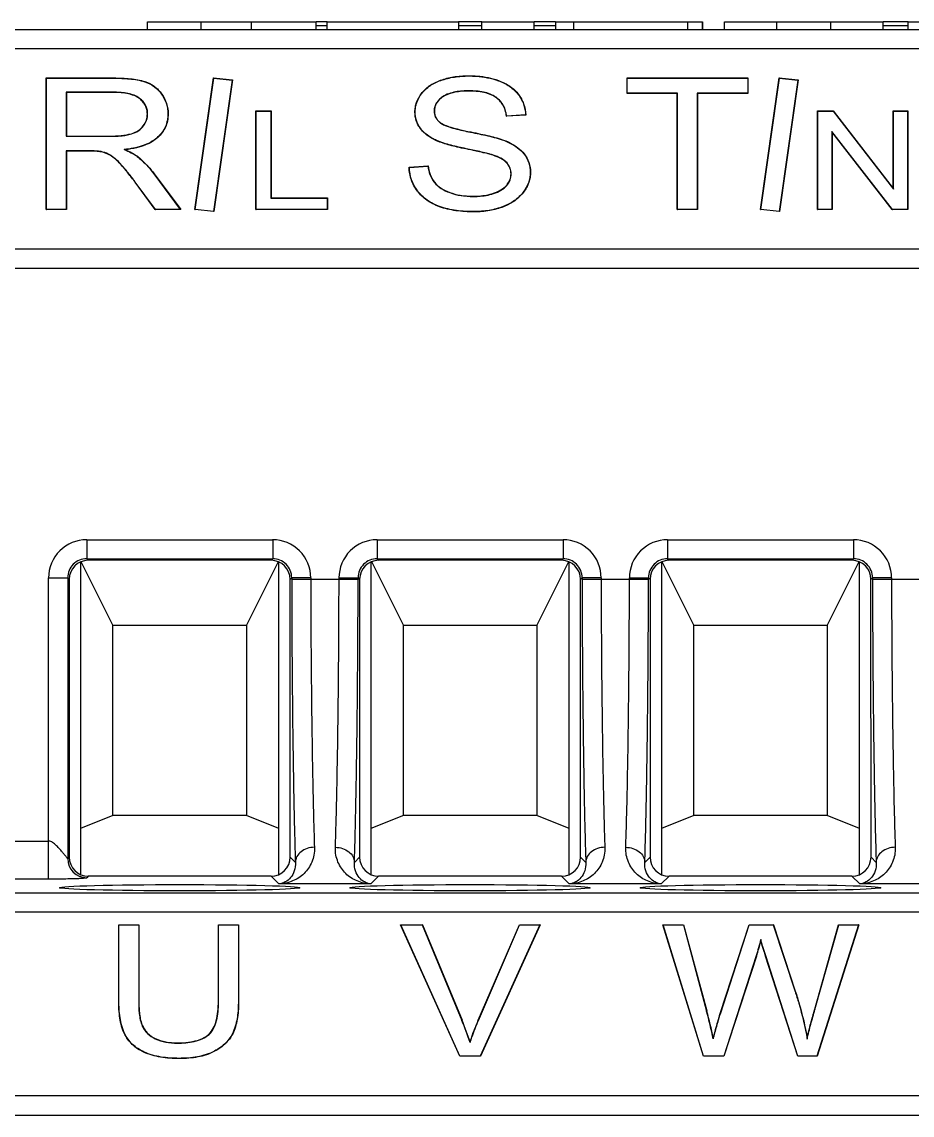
# Model space of a CAD drawing. Header units: millimetres. Extents: x 179 to 1020, y 292 to 886.
# Drawn here: x 363.6 to 386.96, y 506.74 to 535.43 of the extents above; entities that cross this region are included whole.
import ezdxf

# ---------------------------------------------------------------- set-up
doc = ezdxf.new("R2010")
doc.units = ezdxf.units.MM
doc.linetypes.add('CENTER', pattern=[0.6, 0.375, -0.075, 0.075, -0.075])
for name, color, linetype in [('00_CURVE', 7, 'Continuous'), ('TJ952-02-4P-T2SOLIDLINE', 7, 'Continuous'), ('VF-51-F001SOLIDLINE', 7, 'Continuous'), ('VF-51-P002SOLIDLINE', 7, 'Continuous'), ('VF-51-P004SOLIDLINE', 7, 'Continuous')]:
    doc.layers.add(name, color=color, linetype=linetype)

msp = doc.modelspace()

# ---------------------------------------------------------------- linework, layer by layer
at = {"layer": '00_CURVE', "linetype": 'CENTER'}
for p, q in [((371.607, 535.428), (371.316, 535.428)), ((375.669, 535.428), (375.058, 535.428)), ((377.601, 535.428), (377.039, 535.428)), ((386.854, 535.428), (386.196, 535.428))]:
    msp.add_line(p, q, dxfattribs=at)
at = {"layer": 'TJ952-02-4P-T2SOLIDLINE', "linetype": 'Continuous'}
for p, q in [((365.138, 521.254), (365.138, 513.05)), ((365.988, 519.598), (365.157, 521.261)), ((370.32, 521.261), (369.488, 519.598)), ((370.338, 513.05), (370.338, 521.254)), ((372.758, 521.254), (372.758, 513.05)), ((373.608, 519.598), (372.777, 521.261)), ((377.94, 521.261), (377.108, 519.598)), ((377.958, 513.05), (377.958, 521.254)), ((380.378, 521.254), (380.378, 513.05)), ((381.228, 519.598), (380.397, 521.261)), ((385.56, 521.261), (384.728, 519.598)), ((385.578, 513.05), (385.578, 521.254)), ((365.988, 514.598), (365.988, 519.598)), ((365.988, 519.598), (369.488, 519.598)), ((369.488, 519.598), (369.488, 514.598)), ((373.608, 514.598), (373.608, 519.598)), ((373.608, 519.598), (377.108, 519.598)), ((377.108, 519.598), (377.108, 514.598)), ((381.228, 514.598), (381.228, 519.598)), ((381.228, 519.598), (384.728, 519.598)), ((384.728, 519.598), (384.728, 514.598)), ((365.988, 514.598), (365.138, 514.258)), ((369.488, 514.598), (365.988, 514.598)), ((370.338, 514.258), (369.488, 514.598)), ((373.608, 514.598), (372.758, 514.258)), ((377.108, 514.598), (373.608, 514.598)), ((377.958, 514.258), (377.108, 514.598)), ((381.228, 514.598), (380.378, 514.258)), ((384.728, 514.598), (381.228, 514.598)), ((385.578, 514.258), (384.728, 514.598))]:
    msp.add_line(p, q, dxfattribs=at)
at = {"layer": 'VF-51-F001SOLIDLINE', "linetype": 'Continuous'}
for p, q in [((371.607, 535.428), (371.316, 535.428)), ((375.669, 535.428), (375.058, 535.428)), ((377.601, 535.428), (377.039, 535.428)), ((386.854, 535.428), (386.196, 535.428)), ((371.607, 535.328), (371.316, 535.328)), ((375.669, 535.328), (375.058, 535.328)), ((377.6, 535.328), (377.039, 535.328)), ((386.854, 535.328), (386.196, 535.328))]:
    msp.add_line(p, q, dxfattribs=at)
at = {"layer": 'VF-51-P002SOLIDLINE', "linetype": 'Continuous'}
for p, q in [((342.365, 535.228), (404.735, 535.228)), ((353.033, 534.732), (402.573, 534.732)), ((364.238, 530.501), (364.238, 533.956)), ((364.238, 533.956), (364.244, 533.95)), ((364.238, 533.956), (366.012, 533.956)), ((364.244, 530.507), (364.244, 533.95)), ((364.244, 533.95), (366.012, 533.95)), ((366.012, 533.956), (366.012, 533.95)), ((368.138, 530.501), (368.629, 533.956)), ((368.145, 530.506), (368.635, 533.949)), ((368.629, 533.956), (368.635, 533.949)), ((368.629, 533.956), (369.126, 533.903)), ((368.635, 533.949), (369.119, 533.898)), ((375.319, 534.015), (375.319, 534.008)), ((379.478, 533.548), (379.478, 533.956)), ((379.478, 533.956), (379.484, 533.95)), ((379.478, 533.956), (382.649, 533.956)), ((379.484, 533.554), (379.484, 533.95)), ((379.484, 533.95), (382.643, 533.95)), ((382.649, 533.956), (382.643, 533.95)), ((382.643, 533.95), (382.643, 533.554)), ((382.649, 533.956), (382.649, 533.548)), ((382.978, 530.501), (383.469, 533.956)), ((382.985, 530.506), (383.475, 533.949)), ((383.469, 533.956), (383.475, 533.949)), ((383.469, 533.956), (383.966, 533.903)), ((383.475, 533.949), (383.959, 533.898)), ((366.825, 533.861), (366.823, 533.856)), ((369.119, 533.898), (368.629, 530.454)), ((369.126, 533.903), (368.635, 530.448)), ((369.126, 533.903), (369.119, 533.898)), ((374.585, 533.896), (374.587, 533.89)), ((376.102, 533.89), (376.1, 533.884)), ((383.959, 533.898), (383.469, 530.454)), ((383.966, 533.903), (383.475, 530.448)), ((383.966, 533.903), (383.959, 533.898)), ((364.762, 533.58), (364.762, 532.425)), ((364.768, 533.574), (364.762, 533.58)), ((366.034, 533.58), (364.762, 533.58)), ((364.768, 533.574), (364.768, 532.431)), ((366.034, 533.574), (364.768, 533.574)), ((366.034, 533.574), (366.034, 533.58)), ((366.682, 533.415), (366.686, 533.42)), ((367.268, 533.533), (367.263, 533.529)), ((374.083, 533.55), (374.088, 533.547)), ((374.64, 533.458), (374.636, 533.463)), ((375.341, 533.612), (375.341, 533.618)), ((376.036, 533.444), (376.039, 533.448)), ((376.625, 533.526), (376.62, 533.522)), ((379.478, 533.548), (379.484, 533.554)), ((380.796, 533.548), (379.478, 533.548)), ((380.802, 533.554), (379.484, 533.554)), ((380.796, 533.548), (380.802, 533.554)), ((380.796, 530.501), (380.796, 533.548)), ((380.802, 530.507), (380.802, 533.554)), ((381.319, 533.554), (381.319, 530.507)), ((381.326, 533.548), (381.319, 533.554)), ((382.643, 533.554), (381.319, 533.554)), ((381.326, 533.548), (381.326, 530.501)), ((382.649, 533.548), (381.326, 533.548)), ((382.649, 533.548), (382.643, 533.554)), ((369.738, 530.501), (369.738, 533.092)), ((369.738, 533.092), (369.744, 533.086)), ((369.738, 533.092), (370.135, 533.092)), ((369.744, 530.507), (369.744, 533.086)), ((369.744, 533.086), (370.129, 533.086)), ((370.135, 533.092), (370.129, 533.086)), ((370.129, 533.086), (370.129, 530.8)), ((370.135, 533.092), (370.135, 530.806)), ((374.421, 533.093), (374.415, 533.093)), ((384.478, 530.501), (384.478, 533.092)), ((384.478, 533.092), (384.484, 533.086)), ((384.478, 533.092), (384.886, 533.092)), ((384.484, 530.507), (384.484, 533.086)), ((384.484, 533.086), (384.883, 533.086)), ((384.886, 533.092), (384.883, 533.086)), ((384.883, 533.086), (386.467, 531.04)), ((384.886, 533.092), (386.461, 531.057)), ((386.461, 531.057), (386.461, 533.092)), ((386.461, 533.092), (386.467, 533.086)), ((386.461, 533.092), (386.842, 533.092)), ((386.467, 531.04), (386.467, 533.086)), ((386.467, 533.086), (386.836, 533.086)), ((386.842, 533.092), (386.836, 533.086)), ((386.836, 533.086), (386.836, 530.507)), ((386.842, 533.092), (386.842, 530.501)), ((366.89, 533.013), (366.896, 533.013)), ((367.436, 533.013), (367.43, 533.013)), ((373.911, 533.062), (373.917, 533.062)), ((376.822, 532.982), (376.315, 532.949)), ((376.816, 532.988), (376.32, 532.956)), ((366.784, 532.702), (366.789, 532.698)), ((374.05, 532.631), (374.055, 532.635)), ((374.576, 532.786), (374.573, 532.781)), ((375.374, 532.539), (375.372, 532.533)), ((384.853, 532.555), (384.853, 530.507)), ((384.859, 532.537), (384.853, 532.555)), ((386.438, 530.507), (384.853, 532.555)), ((384.859, 532.537), (384.859, 530.501)), ((386.435, 530.501), (384.859, 532.537)), ((364.768, 532.431), (364.762, 532.425)), ((364.762, 532.425), (365.905, 532.425)), ((364.768, 532.431), (365.905, 532.431)), ((365.905, 532.431), (365.905, 532.425)), ((366.473, 532.494), (366.475, 532.489)), ((367.161, 532.393), (367.156, 532.398)), ((374.478, 532.309), (374.48, 532.315)), ((376.259, 532.318), (376.257, 532.312)), ((364.762, 532.041), (364.762, 530.507)), ((364.768, 532.035), (364.762, 532.041)), ((365.382, 532.041), (364.762, 532.041)), ((364.768, 532.035), (364.768, 530.501)), ((365.382, 532.035), (364.768, 532.035)), ((365.382, 532.035), (365.382, 532.041)), ((365.676, 532.016), (365.677, 532.022)), ((366.309, 532.073), (366.285, 532.076)), ((375.251, 532.093), (375.252, 532.099)), ((376.775, 531.966), (376.77, 531.962)), ((365.916, 531.926), (365.919, 531.931)), ((366.185, 531.694), (366.189, 531.698)), ((366.628, 531.9), (366.624, 531.895)), ((375.963, 531.926), (375.964, 531.931)), ((376.322, 531.721), (376.327, 531.725)), ((367.068, 531.441), (367.063, 531.437)), ((367.063, 531.437), (367.752, 530.507)), ((367.068, 531.441), (367.764, 530.501)), ((373.758, 531.611), (374.258, 531.648)), ((373.765, 531.605), (374.252, 531.642)), ((376.432, 531.439), (376.438, 531.438)), ((376.942, 531.476), (376.936, 531.476)), ((366.568, 531.219), (366.573, 531.223)), ((367.098, 530.501), (366.568, 531.219)), ((367.101, 530.507), (366.573, 531.223)), ((374.421, 531.222), (374.417, 531.218)), ((376.318, 531.142), (376.322, 531.138)), ((370.135, 530.806), (370.129, 530.8)), ((370.129, 530.8), (371.607, 530.8)), ((370.135, 530.806), (371.613, 530.806)), ((371.613, 530.806), (371.607, 530.8)), ((371.607, 530.8), (371.607, 530.507)), ((371.613, 530.806), (371.613, 530.501)), ((373.977, 530.988), (373.981, 530.992)), ((374.825, 530.953), (374.823, 530.947)), ((375.439, 530.852), (375.439, 530.846)), ((375.974, 530.93), (375.976, 530.924)), ((376.759, 530.956), (376.754, 530.96)), ((386.461, 531.057), (386.467, 531.04)), ((364.238, 530.501), (364.244, 530.507)), ((364.762, 530.507), (364.244, 530.507)), ((364.768, 530.501), (364.762, 530.507)), ((367.098, 530.501), (367.101, 530.507)), ((367.752, 530.507), (367.101, 530.507)), ((367.764, 530.501), (367.752, 530.507)), ((368.138, 530.501), (368.145, 530.506)), ((368.629, 530.454), (368.145, 530.506)), ((369.738, 530.501), (369.744, 530.507)), ((371.607, 530.507), (369.744, 530.507)), ((371.613, 530.501), (371.607, 530.507)), ((374.552, 530.578), (374.554, 530.584)), ((376.233, 530.577), (376.23, 530.583)), ((380.796, 530.501), (380.802, 530.507)), ((381.319, 530.507), (380.802, 530.507)), ((381.326, 530.501), (381.319, 530.507)), ((382.978, 530.501), (382.985, 530.506)), ((383.469, 530.454), (382.985, 530.506)), ((384.478, 530.501), (384.484, 530.507)), ((384.853, 530.507), (384.484, 530.507)), ((384.859, 530.501), (384.853, 530.507)), ((386.435, 530.501), (386.438, 530.507)), ((386.836, 530.507), (386.438, 530.507)), ((386.842, 530.501), (386.836, 530.507)), ((364.768, 530.501), (364.238, 530.501)), ((367.764, 530.501), (367.098, 530.501)), ((368.635, 530.448), (368.138, 530.501)), ((368.635, 530.448), (368.629, 530.454)), ((371.613, 530.501), (369.738, 530.501)), ((375.464, 530.442), (375.464, 530.448)), ((381.326, 530.501), (380.796, 530.501)), ((383.475, 530.448), (382.978, 530.501)), ((383.475, 530.448), (383.469, 530.454)), ((384.859, 530.501), (384.478, 530.501)), ((386.842, 530.501), (386.435, 530.501)), ((404.919, 529.462), (353.243, 529.462)), ((404.919, 528.958), (353.586, 528.958)), ((365.299, 521.838), (365.299, 521.338)), ((365.299, 521.838), (370.178, 521.838)), ((370.178, 521.838), (370.178, 521.338)), ((372.919, 521.838), (372.919, 521.338)), ((372.919, 521.838), (377.798, 521.838)), ((377.798, 521.838), (377.798, 521.338)), ((380.539, 521.838), (380.539, 521.338)), ((380.539, 521.838), (385.418, 521.838)), ((385.418, 521.838), (385.418, 521.338)), ((365.299, 521.338), (365.34, 521.297)), ((365.299, 521.338), (370.178, 521.338)), ((370.178, 521.338), (370.137, 521.297)), ((372.919, 521.338), (372.96, 521.297)), ((372.919, 521.338), (377.798, 521.338)), ((377.798, 521.338), (377.757, 521.297)), ((380.539, 521.338), (380.58, 521.297)), ((380.539, 521.338), (385.418, 521.338)), ((385.418, 521.338), (385.377, 521.297)), ((370.137, 521.297), (365.34, 521.297)), ((377.757, 521.297), (372.96, 521.297)), ((385.377, 521.297), (380.58, 521.297)), ((364.299, 512.929), (364.299, 520.838)), ((364.299, 520.838), (364.799, 520.838)), ((364.799, 520.838), (364.799, 513.467)), ((364.799, 520.838), (364.84, 520.797)), ((364.84, 520.797), (364.839, 513.507)), ((370.678, 520.838), (370.637, 520.797)), ((370.638, 513.507), (370.637, 520.797)), ((370.678, 520.838), (370.678, 520.8)), ((371.178, 520.838), (370.678, 520.838)), ((370.678, 520.8), (372.419, 520.8)), ((371.178, 520.838), (371.178, 520.8)), ((371.919, 520.8), (371.919, 520.838)), ((371.919, 520.838), (372.419, 520.838)), ((372.419, 520.8), (372.419, 520.838)), ((372.419, 520.838), (372.46, 520.797)), ((372.46, 520.797), (372.459, 513.507)), ((378.298, 520.838), (378.257, 520.797)), ((378.258, 513.507), (378.257, 520.797)), ((378.298, 520.838), (378.298, 520.8)), ((378.798, 520.838), (378.298, 520.838)), ((378.298, 520.8), (380.039, 520.8)), ((378.798, 520.838), (378.798, 520.8)), ((379.539, 520.8), (379.539, 520.838)), ((379.539, 520.838), (380.039, 520.838)), ((380.039, 520.8), (380.039, 520.838)), ((380.039, 520.838), (380.08, 520.797)), ((380.08, 520.797), (380.079, 513.507)), ((385.918, 520.838), (385.877, 520.797)), ((385.878, 513.507), (385.877, 520.797)), ((385.918, 520.838), (385.918, 520.8)), ((386.418, 520.838), (385.918, 520.838)), ((385.918, 520.8), (387.659, 520.8)), ((386.418, 520.838), (386.418, 520.8)), ((359.084, 513.929), (364.299, 513.929)), ((364.839, 513.507), (364.799, 513.467)), ((370.774, 513.371), (370.638, 513.507)), ((372.459, 513.507), (372.322, 513.371)), ((378.394, 513.371), (378.258, 513.507)), ((380.079, 513.507), (379.942, 513.371)), ((386.014, 513.371), (385.878, 513.507)), ((365.338, 513.007), (365.299, 512.967)), ((370.138, 513.007), (365.338, 513.007)), ((370.342, 512.803), (370.138, 513.007)), ((372.958, 513.007), (372.754, 512.803)), ((377.758, 513.007), (372.958, 513.007)), ((377.962, 512.803), (377.758, 513.007)), ((380.578, 513.007), (380.374, 512.803)), ((385.378, 513.007), (380.578, 513.007)), ((385.582, 512.803), (385.378, 513.007)), ((364.299, 512.929), (359.084, 512.929)), ((372.754, 512.803), (370.342, 512.803)), ((380.374, 512.803), (377.962, 512.803)), ((387.994, 512.803), (385.582, 512.803)), ((359.564, 512.57), (405.05, 512.57)), ((359.564, 512.074), (405.05, 512.074)), ((366.138, 509.738), (366.138, 511.735)), ((366.138, 511.735), (366.144, 511.729)), ((366.138, 511.735), (366.668, 511.735)), ((366.144, 509.738), (366.144, 511.729)), ((366.144, 511.729), (366.662, 511.729)), ((366.668, 511.735), (366.662, 511.729)), ((366.662, 511.729), (366.662, 509.741)), ((366.668, 511.735), (366.668, 509.741)), ((368.755, 509.741), (368.755, 511.735)), ((368.755, 511.735), (368.761, 511.729)), ((368.755, 511.735), (369.284, 511.735)), ((368.761, 509.741), (368.761, 511.729)), ((368.761, 511.729), (369.278, 511.729)), ((369.284, 511.735), (369.278, 511.729)), ((369.278, 511.729), (369.278, 509.738)), ((369.284, 511.735), (369.284, 509.738)), ((375.085, 508.28), (373.535, 511.735)), ((373.535, 511.735), (373.545, 511.729)), ((373.535, 511.735), (374.108, 511.735)), ((375.089, 508.286), (373.545, 511.729)), ((373.545, 511.729), (374.104, 511.729)), ((374.108, 511.735), (374.104, 511.729)), ((374.104, 511.729), (375.142, 509.222)), ((374.108, 511.735), (375.148, 509.225)), ((375.574, 509.225), (376.654, 511.735)), ((375.579, 509.222), (376.658, 511.729)), ((377.185, 511.729), (375.624, 508.286)), ((377.194, 511.735), (375.628, 508.28)), ((376.654, 511.735), (376.658, 511.729)), ((376.654, 511.735), (377.194, 511.735)), ((376.658, 511.729), (377.185, 511.729)), ((377.194, 511.735), (377.185, 511.729)), ((381.48, 508.28), (380.418, 511.735)), ((380.418, 511.735), (380.427, 511.729)), ((380.418, 511.735), (380.961, 511.735)), ((381.484, 508.286), (380.427, 511.729)), ((380.427, 511.729), (380.957, 511.729)), ((380.961, 511.735), (380.957, 511.729)), ((380.957, 511.729), (381.564, 509.468)), ((380.961, 511.735), (381.57, 509.47)), ((381.919, 509.401), (382.68, 511.735)), ((381.925, 509.399), (382.685, 511.729)), ((382.68, 511.735), (382.685, 511.729)), ((382.68, 511.735), (383.319, 511.735)), ((382.685, 511.729), (383.314, 511.729)), ((383.319, 511.735), (383.314, 511.729)), ((383.314, 511.729), (383.886, 509.984)), ((383.319, 511.735), (383.892, 509.986)), ((384.402, 509.515), (385.029, 511.735)), ((384.408, 509.513), (385.034, 511.729)), ((385.553, 511.729), (384.46, 508.286)), ((385.562, 511.735), (384.465, 508.28)), ((385.029, 511.735), (385.034, 511.729)), ((385.029, 511.735), (385.562, 511.735)), ((385.034, 511.729), (385.553, 511.729)), ((385.562, 511.735), (385.553, 511.729)), ((382.863, 510.914), (382.016, 508.286)), ((382.869, 510.912), (382.02, 508.28)), ((382.869, 510.912), (382.863, 510.914)), ((383.111, 510.912), (383.117, 510.914)), ((383.954, 508.28), (383.111, 510.912)), ((383.959, 508.286), (383.117, 510.914)), ((383.892, 509.986), (383.886, 509.984)), ((366.138, 509.738), (366.144, 509.738)), ((366.668, 509.741), (366.662, 509.741)), ((368.755, 509.741), (368.761, 509.741)), ((369.284, 509.738), (369.278, 509.738)), ((381.57, 509.47), (381.564, 509.468)), ((381.919, 509.401), (381.925, 509.399)), ((384.402, 509.515), (384.408, 509.513)), ((366.763, 509.076), (366.758, 509.073)), ((375.148, 509.225), (375.142, 509.222)), ((375.574, 509.225), (375.579, 509.222)), ((366.29, 508.871), (366.295, 508.873)), ((367.095, 508.748), (367.093, 508.742)), ((368.507, 508.862), (368.511, 508.857)), ((369.147, 508.911), (369.142, 508.914)), ((381.739, 508.763), (381.738, 508.737)), ((384.203, 508.763), (384.202, 508.731)), ((367.674, 508.633), (367.674, 508.627)), ((368.654, 508.412), (368.651, 508.417)), ((375.358, 508.659), (375.358, 508.639)), ((366.801, 508.387), (366.804, 508.393)), ((367.721, 508.221), (367.721, 508.227)), ((375.085, 508.28), (375.089, 508.286)), ((375.628, 508.28), (375.085, 508.28)), ((375.624, 508.286), (375.089, 508.286)), ((375.628, 508.28), (375.624, 508.286)), ((381.48, 508.28), (381.484, 508.286)), ((382.02, 508.28), (381.48, 508.28)), ((382.016, 508.286), (381.484, 508.286)), ((382.02, 508.28), (382.016, 508.286)), ((383.954, 508.28), (383.959, 508.286)), ((384.465, 508.28), (383.954, 508.28)), ((384.46, 508.286), (383.959, 508.286)), ((384.465, 508.28), (384.46, 508.286)), ((405.05, 507.241), (359.662, 507.241)), ((358.663, 506.737), (406.05, 506.737))]:
    msp.add_line(p, q, dxfattribs=at)
for centre, radius, start, end in [((374.1, 534.796), 2.884, 320.1771, 320.3414), ((374.749, 530.622), 3.142, 48.7096, 48.8645), ((376.053, 534.117), 3.398, 227.5209, 227.6627), ((377.114, 529.335), 3.676, 140.9954, 141.1264), ((365.298, 520.838), 1, 89.9921, 180.0079), ((370.178, 520.838), 1, 359.9928, 90.0072), ((372.918, 520.838), 1, 89.9921, 180.0079), ((377.798, 520.838), 1, 359.9928, 90.0072), ((380.538, 520.838), 1, 89.9921, 180.0079), ((385.418, 520.838), 1, 359.9928, 90.0072), ((365.298, 520.839), 0.499, 89.9391, 180.0609), ((370.179, 520.839), 0.499, 359.9391, 90.0609), ((372.918, 520.839), 0.499, 89.9391, 180.0609), ((377.799, 520.839), 0.499, 359.9391, 90.0609), ((380.538, 520.839), 0.499, 89.9391, 180.0609), ((385.419, 520.839), 0.499, 359.9391, 90.0609), ((365.299, 513.468), 0.5, 180.0466, 269.9534), ((368.831, 506.048), 13.185, 11.7679, 15.0351), ((368.836, 506.049), 13.185, 11.8758, 15.0353), ((367.685, 506.131), 8.072, 18.1009, 22.5152), ((367.68, 506.129), 8.084, 18.2378, 22.5152)]:
    msp.add_arc(centre, radius, start, end, dxfattribs=at)
for centre, major_axis, ratio, start_param, end_param in [((365.34, 520.797), (0.394, -0.308), 0.999435, 2.233995, 3.804106), ((370.137, 520.797), (0.394, 0.308), 0.999435, -0.662514, 0.907597), ((372.96, 520.797), (0.394, -0.308), 0.999435, 2.233995, 3.804106), ((377.757, 520.797), (0.394, 0.308), 0.999435, -0.662514, 0.907597), ((380.58, 520.797), (0.394, -0.308), 0.999435, 2.233995, 3.804106), ((385.377, 520.797), (0.394, 0.308), 0.999435, -0.662514, 0.907597), ((365.339, 513.508), (0.323, 0.382), 0.999167, -4.009265, -2.439154), ((370.138, 513.508), (-0.323, 0.382), 0.999167, -3.844031, -2.27392), ((372.959, 513.508), (0.323, 0.382), 0.999167, -4.009265, -2.439154), ((377.758, 513.508), (-0.323, 0.382), 0.999167, -3.844031, -2.27392), ((380.579, 513.508), (0.323, 0.382), 0.999167, -4.009265, -2.439154), ((385.378, 513.508), (-0.323, 0.382), 0.999167, -3.844031, -2.27392)]:
    msp.add_ellipse(centre, major_axis=major_axis, ratio=ratio, start_param=start_param, end_param=end_param, dxfattribs=at)
for centre in [(367.738, 512.706), (375.358, 512.706), (382.978, 512.706)]:
    msp.add_ellipse(centre, major_axis=(3.155, 0), ratio=0.026186, dxfattribs=at)
for points, knots in [([(366.012, 533.956), (366.156, 533.956), (366.366, 533.948), (366.637, 533.911), (366.764, 533.882), (366.825, 533.861)], [0, 0, 0, 0, 0.526716, 0.764081, 1, 1, 1, 1]), ([(366.012, 533.95), (366.149, 533.95), (366.354, 533.943), (366.625, 533.908), (366.759, 533.877), (366.823, 533.856)], [0, 0, 0, 0, 0.501515, 0.751642, 1, 1, 1, 1]), ([(374.585, 533.896), (374.694, 533.935), (374.936, 533.996), (375.186, 534.015), (375.319, 534.015)], [0, 0, 0, 0, 0.463931, 1, 1, 1, 1]), ([(374.587, 533.89), (374.703, 533.932), (374.946, 533.992), (375.194, 534.008), (375.319, 534.008)], [0, 0, 0, 0, 0.497577, 1, 1, 1, 1]), ([(375.319, 534.015), (375.395, 534.015), (375.66, 534.005), (375.924, 533.954), (376.102, 533.89)], [0, 0, 0, 0, 0.286872, 1, 1, 1, 1]), ([(375.319, 534.008), (375.386, 534.008), (375.65, 534), (375.914, 533.952), (376.1, 533.884)], [0, 0, 0, 0, 0.251952, 1, 1, 1, 1]), ([(366.823, 533.856), (366.913, 533.826), (367.081, 533.74), (367.211, 533.603), (367.263, 533.529)], [0, 0, 0, 0, 0.511348, 1, 1, 1, 1]), ([(366.825, 533.861), (366.912, 533.833), (367.082, 533.748), (367.214, 533.61), (367.268, 533.533)], [0, 0, 0, 0, 0.49168, 1, 1, 1, 1]), ([(374.083, 533.55), (374.14, 533.625), (374.293, 533.768), (374.481, 533.859), (374.585, 533.896)], [0, 0, 0, 0, 0.458956, 1, 1, 1, 1]), ([(374.088, 533.547), (374.118, 533.586), (374.186, 533.661), (374.347, 533.788), (374.489, 533.855), (374.587, 533.89)], [0, 0, 0, 0, 0.242154, 0.490221, 1, 1, 1, 1]), ([(376.1, 533.884), (376.202, 533.847), (376.35, 533.775), (376.518, 533.642), (376.589, 533.564), (376.62, 533.522)], [0, 0, 0, 0, 0.509756, 0.757795, 1, 1, 1, 1]), ([(376.102, 533.89), (376.211, 533.85), (376.364, 533.775), (376.531, 533.638), (376.597, 533.564), (376.625, 533.526)], [0, 0, 0, 0, 0.539935, 0.780228, 1, 1, 1, 1]), ([(366.686, 533.42), (366.598, 533.488), (366.431, 533.546), (366.207, 533.576), (366.091, 533.58), (366.034, 533.58)], [0, 0, 0, 0, 0.491999, 0.745577, 1, 1, 1, 1]), ([(366.682, 533.415), (366.611, 533.47), (366.467, 533.529), (366.244, 533.568), (366.108, 533.574), (366.034, 533.574)], [0, 0, 0, 0, 0.398443, 0.669726, 1, 1, 1, 1]), ([(366.89, 533.013), (366.89, 533.053), (366.882, 533.13), (366.842, 533.238), (366.775, 533.335), (366.716, 533.39), (366.682, 533.415)], [0, 0, 0, 0, 0.254461, 0.489835, 0.730006, 1, 1, 1, 1]), ([(366.896, 533.013), (366.896, 533.051), (366.889, 533.129), (366.848, 533.24), (366.779, 533.34), (366.719, 533.395), (366.686, 533.42)], [0, 0, 0, 0, 0.242244, 0.487695, 0.739835, 1, 1, 1, 1]), ([(367.263, 533.529), (367.317, 533.454), (367.402, 533.288), (367.43, 533.103), (367.43, 533.013)], [0, 0, 0, 0, 0.505842, 1, 1, 1, 1]), ([(367.268, 533.533), (367.322, 533.457), (367.408, 533.29), (367.436, 533.104), (367.436, 533.013)], [0, 0, 0, 0, 0.504062, 1, 1, 1, 1]), ([(373.911, 533.062), (373.911, 533.105), (373.918, 533.19), (373.962, 533.36), (374.029, 533.479), (374.083, 533.55)], [0, 0, 0, 0, 0.240745, 0.486755, 1, 1, 1, 1]), ([(373.917, 533.062), (373.917, 533.105), (373.924, 533.191), (373.968, 533.36), (374.035, 533.477), (374.088, 533.547)], [0, 0, 0, 0, 0.246173, 0.494141, 1, 1, 1, 1]), ([(374.636, 533.463), (374.604, 533.441), (374.544, 533.393), (374.471, 533.304), (374.425, 533.202), (374.415, 533.129), (374.415, 533.093)], [0, 0, 0, 0, 0.261003, 0.514153, 0.759338, 1, 1, 1, 1]), ([(374.64, 533.458), (374.604, 533.434), (374.541, 533.383), (374.471, 533.293), (374.43, 533.196), (374.421, 533.127), (374.421, 533.093)], [0, 0, 0, 0, 0.294487, 0.541516, 0.76736, 1, 1, 1, 1]), ([(375.341, 533.618), (375.279, 533.618), (375.156, 533.614), (374.973, 533.593), (374.796, 533.549), (374.685, 533.497), (374.636, 533.463)], [0, 0, 0, 0, 0.25304, 0.505429, 0.75563, 1, 1, 1, 1]), ([(375.341, 533.612), (375.261, 533.612), (375.115, 533.606), (374.876, 533.57), (374.719, 533.513), (374.64, 533.458)], [0, 0, 0, 0, 0.32889, 0.601501, 1, 1, 1, 1]), ([(376.039, 533.448), (375.942, 533.517), (375.765, 533.58), (375.526, 533.613), (375.402, 533.618), (375.341, 533.618)], [0, 0, 0, 0, 0.492642, 0.74588, 1, 1, 1, 1]), ([(376.036, 533.444), (375.956, 533.5), (375.801, 533.563), (375.563, 533.605), (375.419, 533.612), (375.341, 533.612)], [0, 0, 0, 0, 0.407029, 0.674573, 1, 1, 1, 1]), ([(376.315, 532.949), (376.308, 533.006), (376.286, 533.11), (376.224, 533.247), (376.141, 533.359), (376.072, 533.418), (376.036, 533.444)], [0, 0, 0, 0, 0.291566, 0.541351, 0.770117, 1, 1, 1, 1]), ([(376.32, 532.956), (376.308, 533.049), (376.268, 533.192), (376.156, 533.352), (376.081, 533.419), (376.039, 533.448)], [0, 0, 0, 0, 0.487265, 0.739444, 1, 1, 1, 1]), ([(376.62, 533.522), (376.679, 533.445), (376.773, 533.274), (376.81, 533.083), (376.816, 532.988)], [0, 0, 0, 0, 0.506121, 1, 1, 1, 1]), ([(376.625, 533.526), (376.683, 533.45), (376.779, 533.277), (376.817, 533.082), (376.822, 532.982)], [0, 0, 0, 0, 0.489835, 1, 1, 1, 1]), ([(374.415, 533.093), (374.415, 533.064), (374.421, 533.005), (374.451, 532.92), (374.502, 532.843), (374.548, 532.801), (374.573, 532.781)], [0, 0, 0, 0, 0.242477, 0.487943, 0.739947, 1, 1, 1, 1]), ([(374.421, 533.093), (374.421, 533.062), (374.427, 533.003), (374.457, 532.921), (374.507, 532.847), (374.551, 532.806), (374.576, 532.786)], [0, 0, 0, 0, 0.258662, 0.494346, 0.732493, 1, 1, 1, 1]), ([(366.784, 532.702), (366.818, 532.747), (366.873, 532.846), (366.89, 532.958), (366.89, 533.013)], [0, 0, 0, 0, 0.506649, 1, 1, 1, 1]), ([(366.789, 532.698), (366.823, 532.744), (366.879, 532.844), (366.896, 532.957), (366.896, 533.013)], [0, 0, 0, 0, 0.506468, 1, 1, 1, 1]), ([(367.43, 533.013), (367.43, 532.957), (367.42, 532.843), (367.369, 532.678), (367.281, 532.525), (367.201, 532.438), (367.156, 532.398)], [0, 0, 0, 0, 0.243767, 0.489929, 0.7414, 1, 1, 1, 1]), ([(367.436, 533.013), (367.436, 532.951), (367.425, 532.833), (367.371, 532.667), (367.283, 532.519), (367.204, 532.433), (367.161, 532.393)], [0, 0, 0, 0, 0.264737, 0.506036, 0.744177, 1, 1, 1, 1]), ([(374.05, 532.631), (374.006, 532.692), (373.933, 532.83), (373.911, 532.985), (373.911, 533.062)], [0, 0, 0, 0, 0.4912, 1, 1, 1, 1]), ([(374.055, 532.635), (374.01, 532.697), (373.939, 532.834), (373.917, 532.987), (373.917, 533.062)], [0, 0, 0, 0, 0.505868, 1, 1, 1, 1]), ([(366.473, 532.494), (366.537, 532.514), (366.654, 532.567), (366.748, 532.655), (366.784, 532.702)], [0, 0, 0, 0, 0.531525, 1, 1, 1, 1]), ([(366.475, 532.489), (366.537, 532.508), (366.655, 532.56), (366.751, 532.648), (366.789, 532.698)], [0, 0, 0, 0, 0.511299, 1, 1, 1, 1]), ([(374.478, 532.309), (374.434, 532.329), (374.274, 532.41), (374.128, 532.525), (374.05, 532.631)], [0, 0, 0, 0, 0.268785, 1, 1, 1, 1]), ([(374.48, 532.315), (374.438, 532.334), (374.28, 532.414), (374.133, 532.528), (374.055, 532.635)], [0, 0, 0, 0, 0.257634, 1, 1, 1, 1]), ([(374.573, 532.781), (374.586, 532.771), (374.615, 532.752), (374.676, 532.721), (374.757, 532.689), (374.857, 532.656), (374.993, 532.617), (375.164, 532.576), (375.303, 532.547), (375.372, 532.533)], [0, 0, 0, 0, 0.060439, 0.121778, 0.245768, 0.37069, 0.496107, 0.74774, 1, 1, 1, 1]), ([(374.576, 532.786), (374.593, 532.773), (374.633, 532.749), (374.724, 532.706), (374.872, 532.656), (375.099, 532.596), (375.273, 532.559), (375.374, 532.539)], [0, 0, 0, 0, 0.076889, 0.163682, 0.362159, 0.634287, 1, 1, 1, 1]), ([(375.372, 532.533), (375.447, 532.518), (375.597, 532.488), (375.82, 532.439), (376.005, 532.393), (376.15, 532.351), (376.222, 532.326), (376.257, 532.312)], [0, 0, 0, 0, 0.25087, 0.501436, 0.751436, 0.876027, 1, 1, 1, 1]), ([(375.374, 532.539), (375.463, 532.522), (375.624, 532.489), (375.854, 532.437), (376.027, 532.393), (376.161, 532.354), (376.227, 532.331), (376.259, 532.318)], [0, 0, 0, 0, 0.298301, 0.541693, 0.771413, 0.885912, 1, 1, 1, 1]), ([(365.905, 532.431), (366.005, 532.431), (366.151, 532.436), (366.341, 532.461), (366.43, 532.481), (366.473, 532.494)], [0, 0, 0, 0, 0.523225, 0.762356, 1, 1, 1, 1]), ([(365.905, 532.425), (366.001, 532.425), (366.146, 532.429), (366.336, 532.453), (366.429, 532.474), (366.475, 532.489)], [0, 0, 0, 0, 0.501379, 0.751476, 1, 1, 1, 1]), ([(367.156, 532.398), (367.1, 532.346), (366.972, 532.258), (366.755, 532.167), (366.523, 532.108), (366.365, 532.085), (366.285, 532.076)], [0, 0, 0, 0, 0.242282, 0.491615, 0.744871, 1, 1, 1, 1]), ([(367.161, 532.393), (367.118, 532.354), (367.017, 532.279), (366.83, 532.188), (366.59, 532.114), (366.41, 532.084), (366.309, 532.073)], [0, 0, 0, 0, 0.187959, 0.406072, 0.671414, 1, 1, 1, 1]), ([(375.251, 532.093), (375.174, 532.109), (375.033, 532.14), (374.833, 532.189), (374.651, 532.242), (374.534, 532.284), (374.478, 532.309)], [0, 0, 0, 0, 0.293656, 0.538003, 0.769857, 1, 1, 1, 1]), ([(375.252, 532.099), (375.186, 532.113), (375.055, 532.141), (374.859, 532.188), (374.667, 532.243), (374.541, 532.287), (374.48, 532.315)], [0, 0, 0, 0, 0.251286, 0.502082, 0.752024, 1, 1, 1, 1]), ([(376.257, 532.312), (376.307, 532.293), (376.497, 532.209), (376.675, 532.084), (376.77, 531.962)], [0, 0, 0, 0, 0.257701, 1, 1, 1, 1]), ([(376.259, 532.318), (376.312, 532.297), (376.503, 532.212), (376.681, 532.086), (376.775, 531.966)], [0, 0, 0, 0, 0.271201, 1, 1, 1, 1]), ([(365.677, 532.022), (365.653, 532.027), (365.604, 532.033), (365.505, 532.04), (365.431, 532.041), (365.382, 532.041)], [0, 0, 0, 0, 0.249453, 0.499504, 1, 1, 1, 1]), ([(365.676, 532.016), (365.653, 532.02), (365.607, 532.026), (365.509, 532.034), (365.434, 532.035), (365.382, 532.035)], [0, 0, 0, 0, 0.23531, 0.468848, 1, 1, 1, 1]), ([(365.916, 531.926), (365.895, 531.937), (365.819, 531.976), (365.737, 532.004), (365.676, 532.016)], [0, 0, 0, 0, 0.272381, 1, 1, 1, 1]), ([(365.919, 531.931), (365.9, 531.941), (365.823, 531.981), (365.74, 532.009), (365.677, 532.022)], [0, 0, 0, 0, 0.247306, 1, 1, 1, 1]), ([(366.285, 532.076), (366.345, 532.051), (366.434, 532.012), (366.546, 531.95), (366.599, 531.914), (366.624, 531.895)], [0, 0, 0, 0, 0.504144, 0.753712, 1, 1, 1, 1]), ([(366.309, 532.073), (366.368, 532.048), (366.478, 531.998), (366.582, 531.935), (366.628, 531.9)], [0, 0, 0, 0, 0.523542, 1, 1, 1, 1]), ([(375.963, 531.926), (375.922, 531.939), (375.835, 531.963), (375.686, 532), (375.49, 532.044), (375.339, 532.075), (375.251, 532.093)], [0, 0, 0, 0, 0.175235, 0.367629, 0.63171, 1, 1, 1, 1]), ([(375.964, 531.931), (375.936, 531.941), (375.877, 531.958), (375.759, 531.988), (375.611, 532.023), (375.432, 532.062), (375.312, 532.087), (375.252, 532.099)], [0, 0, 0, 0, 0.124416, 0.249205, 0.499215, 0.749523, 1, 1, 1, 1]), ([(376.77, 531.962), (376.825, 531.893), (376.91, 531.737), (376.936, 531.562), (376.936, 531.476)], [0, 0, 0, 0, 0.506471, 1, 1, 1, 1]), ([(376.775, 531.966), (376.828, 531.898), (376.915, 531.742), (376.942, 531.565), (376.942, 531.476)], [0, 0, 0, 0, 0.490934, 1, 1, 1, 1]), ([(366.185, 531.694), (366.144, 531.74), (366.061, 531.824), (365.966, 531.898), (365.916, 531.926)], [0, 0, 0, 0, 0.515243, 1, 1, 1, 1]), ([(366.189, 531.698), (366.15, 531.742), (366.087, 531.806), (365.996, 531.882), (365.945, 531.916), (365.919, 531.931)], [0, 0, 0, 0, 0.494423, 0.745241, 1, 1, 1, 1]), ([(366.568, 531.219), (366.509, 531.301), (366.385, 531.462), (366.254, 531.618), (366.185, 531.694)], [0, 0, 0, 0, 0.495389, 1, 1, 1, 1]), ([(366.573, 531.223), (366.513, 531.305), (366.389, 531.467), (366.258, 531.623), (366.189, 531.698)], [0, 0, 0, 0, 0.498305, 1, 1, 1, 1]), ([(366.624, 531.895), (366.666, 531.861), (366.827, 531.723), (366.968, 531.563), (367.063, 531.437)], [0, 0, 0, 0, 0.253789, 1, 1, 1, 1]), ([(366.628, 531.9), (366.664, 531.871), (366.826, 531.733), (366.968, 531.573), (367.068, 531.441)], [0, 0, 0, 0, 0.219104, 1, 1, 1, 1]), ([(376.322, 531.721), (376.278, 531.77), (376.161, 531.851), (376.032, 531.903), (375.963, 531.926)], [0, 0, 0, 0, 0.476849, 1, 1, 1, 1]), ([(376.327, 531.725), (376.281, 531.776), (376.162, 531.857), (376.032, 531.909), (375.964, 531.931)], [0, 0, 0, 0, 0.490991, 1, 1, 1, 1]), ([(376.432, 531.439), (376.432, 531.49), (376.414, 531.594), (376.357, 531.683), (376.322, 531.721)], [0, 0, 0, 0, 0.5025, 1, 1, 1, 1]), ([(376.438, 531.438), (376.438, 531.49), (376.42, 531.595), (376.362, 531.686), (376.327, 531.725)], [0, 0, 0, 0, 0.491924, 1, 1, 1, 1]), ([(373.977, 530.988), (373.91, 531.077), (373.8, 531.275), (373.761, 531.499), (373.758, 531.611)], [0, 0, 0, 0, 0.497257, 1, 1, 1, 1]), ([(373.981, 530.992), (373.914, 531.081), (373.806, 531.276), (373.768, 531.497), (373.765, 531.605)], [0, 0, 0, 0, 0.506314, 1, 1, 1, 1]), ([(374.252, 531.642), (374.262, 531.567), (374.295, 531.416), (374.369, 531.279), (374.417, 531.218)], [0, 0, 0, 0, 0.494554, 1, 1, 1, 1]), ([(374.258, 531.648), (374.267, 531.571), (374.3, 531.42), (374.374, 531.281), (374.421, 531.222)], [0, 0, 0, 0, 0.505545, 1, 1, 1, 1]), ([(376.318, 531.142), (376.354, 531.184), (376.413, 531.277), (376.432, 531.386), (376.432, 531.439)], [0, 0, 0, 0, 0.515972, 1, 1, 1, 1]), ([(376.322, 531.138), (376.358, 531.18), (376.418, 531.274), (376.438, 531.385), (376.438, 531.438)], [0, 0, 0, 0, 0.507917, 1, 1, 1, 1]), ([(376.936, 531.476), (376.936, 531.43), (376.928, 531.339), (376.88, 531.159), (376.81, 531.035), (376.754, 530.96)], [0, 0, 0, 0, 0.246175, 0.494201, 1, 1, 1, 1]), ([(376.942, 531.476), (376.942, 531.432), (376.935, 531.343), (376.888, 531.161), (376.817, 531.034), (376.759, 530.956)], [0, 0, 0, 0, 0.234374, 0.478377, 1, 1, 1, 1]), ([(374.417, 531.218), (374.466, 531.155), (374.595, 531.046), (374.744, 530.976), (374.823, 530.947)], [0, 0, 0, 0, 0.489965, 1, 1, 1, 1]), ([(374.421, 531.222), (374.47, 531.16), (374.597, 531.052), (374.746, 530.982), (374.825, 530.953)], [0, 0, 0, 0, 0.48155, 1, 1, 1, 1]), ([(375.974, 530.93), (376.041, 530.952), (376.166, 531.006), (376.275, 531.092), (376.318, 531.142)], [0, 0, 0, 0, 0.518971, 1, 1, 1, 1]), ([(375.976, 530.924), (376.042, 530.946), (376.169, 531), (376.279, 531.087), (376.322, 531.138)], [0, 0, 0, 0, 0.509756, 1, 1, 1, 1]), ([(374.552, 530.578), (374.436, 530.621), (374.27, 530.704), (374.086, 530.858), (374.01, 530.944), (373.977, 530.988)], [0, 0, 0, 0, 0.520675, 0.765732, 1, 1, 1, 1]), ([(374.554, 530.584), (374.441, 530.625), (374.277, 530.707), (374.094, 530.859), (374.016, 530.946), (373.981, 530.992)], [0, 0, 0, 0, 0.509747, 0.75762, 1, 1, 1, 1]), ([(374.823, 530.947), (374.92, 530.91), (375.125, 530.859), (375.334, 530.846), (375.439, 530.846)], [0, 0, 0, 0, 0.497367, 1, 1, 1, 1]), ([(374.825, 530.953), (374.913, 530.919), (375.116, 530.866), (375.325, 530.852), (375.439, 530.852)], [0, 0, 0, 0, 0.45307, 1, 1, 1, 1]), ([(375.439, 530.852), (375.491, 530.852), (375.671, 530.858), (375.852, 530.889), (375.974, 530.93)], [0, 0, 0, 0, 0.287097, 1, 1, 1, 1]), ([(375.439, 530.846), (375.485, 530.846), (375.666, 530.851), (375.847, 530.881), (375.976, 530.924)], [0, 0, 0, 0, 0.251675, 1, 1, 1, 1]), ([(376.754, 530.96), (376.722, 530.917), (376.651, 530.837), (376.483, 530.698), (376.334, 530.622), (376.23, 530.583)], [0, 0, 0, 0, 0.242399, 0.490401, 1, 1, 1, 1]), ([(376.759, 530.956), (376.698, 530.874), (376.538, 530.72), (376.341, 530.619), (376.233, 530.577)], [0, 0, 0, 0, 0.466697, 1, 1, 1, 1]), ([(375.464, 530.442), (375.304, 530.442), (374.996, 530.459), (374.692, 530.527), (374.552, 530.578)], [0, 0, 0, 0, 0.517075, 1, 1, 1, 1]), ([(375.464, 530.448), (375.309, 530.448), (375.001, 530.464), (374.698, 530.532), (374.554, 530.584)], [0, 0, 0, 0, 0.502439, 1, 1, 1, 1]), ([(376.23, 530.583), (376.109, 530.536), (375.856, 530.468), (375.595, 530.448), (375.464, 530.448)], [0, 0, 0, 0, 0.497247, 1, 1, 1, 1]), ([(376.233, 530.577), (376.117, 530.532), (375.863, 530.463), (375.601, 530.442), (375.464, 530.442)], [0, 0, 0, 0, 0.474747, 1, 1, 1, 1]), ([(370.678, 520.8), (370.678, 520.097), (370.683, 518.729), (370.703, 516.758), (370.727, 515.223), (370.752, 514.114), (370.766, 513.608), (370.774, 513.371)], [0, 0, 0, 0, 0.283988, 0.552341, 0.795689, 0.904103, 1, 1, 1, 1]), ([(371.178, 520.8), (371.178, 520.135), (371.183, 518.84), (371.203, 516.974), (371.227, 515.52), (371.251, 514.47), (371.266, 513.991), (371.274, 513.766)], [0, 0, 0, 0, 0.283879, 0.552093, 0.795491, 0.904019, 1, 1, 1, 1]), ([(371.823, 513.766), (371.831, 513.991), (371.845, 514.47), (371.87, 515.52), (371.894, 516.975), (371.913, 518.84), (371.919, 520.135), (371.919, 520.8)], [0, 0, 0, 0, 0.095981, 0.204511, 0.447911, 0.716123, 1, 1, 1, 1]), ([(372.322, 513.371), (372.33, 513.608), (372.345, 514.114), (372.37, 515.223), (372.394, 516.758), (372.413, 518.729), (372.419, 520.097), (372.419, 520.8)], [0, 0, 0, 0, 0.095897, 0.204313, 0.447663, 0.716014, 1, 1, 1, 1]), ([(378.298, 520.8), (378.298, 520.097), (378.303, 518.729), (378.323, 516.758), (378.347, 515.223), (378.372, 514.114), (378.386, 513.608), (378.394, 513.371)], [0, 0, 0, 0, 0.283988, 0.552341, 0.795689, 0.904103, 1, 1, 1, 1]), ([(378.798, 520.8), (378.798, 520.135), (378.803, 518.84), (378.823, 516.974), (378.847, 515.52), (378.871, 514.47), (378.886, 513.991), (378.894, 513.766)], [0, 0, 0, 0, 0.283879, 0.552093, 0.795491, 0.904019, 1, 1, 1, 1]), ([(379.443, 513.766), (379.451, 513.991), (379.465, 514.47), (379.49, 515.52), (379.514, 516.975), (379.533, 518.84), (379.539, 520.135), (379.539, 520.8)], [0, 0, 0, 0, 0.095981, 0.204511, 0.447911, 0.716123, 1, 1, 1, 1]), ([(379.942, 513.371), (379.95, 513.608), (379.965, 514.114), (379.99, 515.223), (380.014, 516.758), (380.033, 518.729), (380.039, 520.097), (380.039, 520.8)], [0, 0, 0, 0, 0.095897, 0.204313, 0.447663, 0.716014, 1, 1, 1, 1]), ([(385.918, 520.8), (385.918, 520.097), (385.923, 518.729), (385.943, 516.758), (385.967, 515.223), (385.992, 514.114), (386.006, 513.608), (386.014, 513.371)], [0, 0, 0, 0, 0.283988, 0.552341, 0.795689, 0.904103, 1, 1, 1, 1]), ([(386.418, 520.8), (386.418, 520.135), (386.423, 518.84), (386.443, 516.974), (386.467, 515.52), (386.491, 514.47), (386.506, 513.991), (386.514, 513.766)], [0, 0, 0, 0, 0.283879, 0.552093, 0.795491, 0.904019, 1, 1, 1, 1]), ([(364.799, 513.467), (364.798, 513.467), (364.797, 513.468), (364.796, 513.469), (364.793, 513.472), (364.789, 513.477), (364.78, 513.489), (364.766, 513.508), (364.746, 513.533), (364.722, 513.563), (364.695, 513.596), (364.666, 513.631), (364.623, 513.681), (364.566, 513.745), (364.504, 513.809), (364.45, 513.858), (364.406, 513.892), (364.356, 513.92), (364.318, 513.929), (364.299, 513.929)], [0, 0, 0, 0, 0.00229, 0.005029, 0.008893, 0.019744, 0.034293, 0.072527, 0.120419, 0.175749, 0.236918, 0.302733, 0.372274, 0.519794, 0.675276, 0.755134, 0.836064, 0.917832, 1, 1, 1, 1]), ([(371.274, 513.766), (371.277, 513.698), (371.267, 513.565), (371.212, 513.379), (371.123, 513.214), (371.005, 513.074), (370.864, 512.961), (370.649, 512.847), (370.465, 512.808), (370.342, 512.803)], [0, 0, 0, 0, 0.136677, 0.265876, 0.390032, 0.511269, 0.631464, 0.752267, 1, 1, 1, 1]), ([(371.274, 513.766), (371.21, 513.765), (371.084, 513.745), (370.921, 513.66), (370.823, 513.55), (370.782, 513.449), (370.775, 513.397), (370.774, 513.371)], [0, 0, 0, 0, 0.275025, 0.536592, 0.776472, 0.889665, 1, 1, 1, 1]), ([(372.754, 512.803), (372.631, 512.808), (372.447, 512.847), (372.232, 512.961), (372.091, 513.074), (371.974, 513.214), (371.885, 513.379), (371.83, 513.565), (371.82, 513.698), (371.823, 513.766)], [0, 0, 0, 0, 0.24773, 0.368534, 0.488728, 0.609964, 0.734118, 0.863316, 1, 1, 1, 1]), ([(371.823, 513.766), (371.887, 513.765), (372.012, 513.745), (372.176, 513.66), (372.274, 513.55), (372.314, 513.449), (372.322, 513.397), (372.322, 513.371)], [0, 0, 0, 0, 0.275025, 0.536592, 0.776472, 0.889665, 1, 1, 1, 1]), ([(378.894, 513.766), (378.897, 513.698), (378.887, 513.565), (378.832, 513.379), (378.743, 513.214), (378.625, 513.074), (378.484, 512.961), (378.269, 512.847), (378.085, 512.808), (377.962, 512.803)], [0, 0, 0, 0, 0.136677, 0.265876, 0.390032, 0.511269, 0.631464, 0.752267, 1, 1, 1, 1]), ([(378.894, 513.766), (378.83, 513.765), (378.704, 513.745), (378.541, 513.66), (378.443, 513.55), (378.402, 513.449), (378.395, 513.397), (378.394, 513.371)], [0, 0, 0, 0, 0.275025, 0.536592, 0.776472, 0.889665, 1, 1, 1, 1]), ([(380.374, 512.803), (380.251, 512.808), (380.067, 512.847), (379.852, 512.961), (379.711, 513.074), (379.594, 513.214), (379.505, 513.379), (379.45, 513.565), (379.44, 513.698), (379.443, 513.766)], [0, 0, 0, 0, 0.24773, 0.368534, 0.488728, 0.609964, 0.734118, 0.863316, 1, 1, 1, 1]), ([(379.443, 513.766), (379.507, 513.765), (379.632, 513.745), (379.796, 513.66), (379.894, 513.55), (379.934, 513.449), (379.942, 513.397), (379.942, 513.371)], [0, 0, 0, 0, 0.275025, 0.536592, 0.776472, 0.889665, 1, 1, 1, 1]), ([(386.514, 513.766), (386.517, 513.698), (386.507, 513.565), (386.452, 513.379), (386.363, 513.214), (386.245, 513.074), (386.104, 512.961), (385.889, 512.847), (385.705, 512.808), (385.582, 512.803)], [0, 0, 0, 0, 0.136677, 0.265876, 0.390032, 0.511269, 0.631464, 0.752267, 1, 1, 1, 1]), ([(386.514, 513.766), (386.45, 513.765), (386.324, 513.745), (386.161, 513.66), (386.063, 513.55), (386.022, 513.449), (386.015, 513.397), (386.014, 513.371)], [0, 0, 0, 0, 0.275025, 0.536592, 0.776472, 0.889665, 1, 1, 1, 1]), ([(370.774, 513.371), (370.779, 513.295), (370.761, 513.15), (370.661, 512.968), (370.517, 512.846), (370.4, 512.809), (370.342, 512.803)], [0, 0, 0, 0, 0.291744, 0.545438, 0.777353, 1, 1, 1, 1]), ([(372.754, 512.803), (372.696, 512.809), (372.58, 512.846), (372.435, 512.968), (372.336, 513.15), (372.317, 513.295), (372.322, 513.371)], [0, 0, 0, 0, 0.222646, 0.454561, 0.708254, 1, 1, 1, 1]), ([(378.394, 513.371), (378.399, 513.295), (378.381, 513.15), (378.281, 512.968), (378.137, 512.846), (378.02, 512.809), (377.962, 512.803)], [0, 0, 0, 0, 0.291744, 0.545438, 0.777353, 1, 1, 1, 1]), ([(380.374, 512.803), (380.316, 512.809), (380.2, 512.846), (380.055, 512.968), (379.956, 513.15), (379.937, 513.295), (379.942, 513.371)], [0, 0, 0, 0, 0.222646, 0.454561, 0.708254, 1, 1, 1, 1]), ([(386.014, 513.371), (386.019, 513.295), (386.001, 513.15), (385.901, 512.968), (385.757, 512.846), (385.64, 512.809), (385.582, 512.803)], [0, 0, 0, 0, 0.291744, 0.545438, 0.777353, 1, 1, 1, 1]), ([(365.299, 512.967), (365.297, 512.966), (365.295, 512.963), (365.287, 512.96), (365.274, 512.957), (365.253, 512.954), (365.224, 512.951), (365.185, 512.948), (365.136, 512.945), (365.053, 512.941), (364.924, 512.937), (364.743, 512.933), (364.531, 512.93), (364.379, 512.929), (364.299, 512.929)], [0, 0, 0, 0, 0.004643, 0.011823, 0.024674, 0.045184, 0.074464, 0.113107, 0.161379, 0.219339, 0.363932, 0.545393, 0.760657, 1, 1, 1, 1]), ([(382.988, 511.347), (382.968, 511.275), (382.928, 511.13), (382.886, 510.986), (382.863, 510.914)], [0, 0, 0, 0, 0.499644, 1, 1, 1, 1]), ([(382.986, 511.317), (382.966, 511.245), (382.929, 511.11), (382.889, 510.975), (382.869, 510.912)], [0, 0, 0, 0, 0.530936, 1, 1, 1, 1]), ([(382.986, 511.317), (382.986, 511.32), (382.986, 511.33), (382.987, 511.34), (382.988, 511.347)], [0, 0, 0, 0, 0.219447, 1, 1, 1, 1]), ([(383.111, 510.912), (383.096, 510.96), (383.07, 511.042), (383.034, 511.152), (383.011, 511.226), (382.996, 511.279), (382.989, 511.304), (382.986, 511.317)], [0, 0, 0, 0, 0.354184, 0.611976, 0.811613, 0.906058, 1, 1, 1, 1]), ([(383.117, 510.914), (383.106, 510.95), (383.082, 511.022), (383.054, 511.112), (383.031, 511.184), (383.014, 511.238), (382.998, 511.292), (382.989, 511.329), (382.988, 511.347)], [0, 0, 0, 0, 0.250362, 0.500718, 0.625865, 0.750948, 0.875867, 1, 1, 1, 1]), ([(383.886, 509.984), (383.92, 509.881), (384.048, 509.47), (384.149, 509.05), (384.202, 508.731)], [0, 0, 0, 0, 0.250961, 1, 1, 1, 1]), ([(383.892, 509.986), (383.928, 509.875), (384.053, 509.473), (384.151, 509.063), (384.203, 508.763)], [0, 0, 0, 0, 0.27711, 1, 1, 1, 1]), ([(366.29, 508.871), (366.228, 509), (366.154, 509.291), (366.138, 509.586), (366.138, 509.738)], [0, 0, 0, 0, 0.484683, 1, 1, 1, 1]), ([(366.295, 508.873), (366.263, 508.94), (366.213, 509.081), (366.155, 509.37), (366.144, 509.592), (366.144, 509.738)], [0, 0, 0, 0, 0.252432, 0.502439, 1, 1, 1, 1]), ([(366.662, 509.741), (366.662, 509.628), (366.667, 509.459), (366.701, 509.235), (366.734, 509.125), (366.758, 509.073)], [0, 0, 0, 0, 0.498213, 0.74808, 1, 1, 1, 1]), ([(366.668, 509.741), (366.668, 509.676), (366.67, 509.557), (366.684, 509.384), (366.71, 509.226), (366.741, 509.124), (366.763, 509.076)], [0, 0, 0, 0, 0.285926, 0.530886, 0.767246, 1, 1, 1, 1]), ([(368.507, 508.862), (368.556, 508.908), (368.636, 509.022), (368.707, 509.227), (368.748, 509.468), (368.755, 509.645), (368.755, 509.741)], [0, 0, 0, 0, 0.21682, 0.434202, 0.693059, 1, 1, 1, 1]), ([(368.511, 508.857), (368.626, 508.963), (368.715, 509.202), (368.756, 509.508), (368.761, 509.663), (368.761, 509.741)], [0, 0, 0, 0, 0.502947, 0.751736, 1, 1, 1, 1]), ([(369.278, 509.738), (369.278, 509.599), (369.268, 509.388), (369.215, 509.113), (369.171, 508.978), (369.142, 508.914)], [0, 0, 0, 0, 0.497788, 0.747818, 1, 1, 1, 1]), ([(369.284, 509.738), (369.284, 509.593), (369.273, 509.379), (369.218, 509.102), (369.175, 508.973), (369.147, 508.911)], [0, 0, 0, 0, 0.51861, 0.75823, 1, 1, 1, 1]), ([(381.738, 508.737), (381.753, 508.792), (381.784, 508.903), (381.83, 509.069), (381.868, 509.207), (381.9, 509.317), (381.916, 509.372), (381.925, 509.399)], [0, 0, 0, 0, 0.249895, 0.499814, 0.749787, 0.874824, 1, 1, 1, 1]), ([(381.739, 508.763), (381.759, 508.837), (381.798, 508.979), (381.849, 509.162), (381.884, 509.286), (381.905, 509.357), (381.914, 509.387), (381.919, 509.401)], [0, 0, 0, 0, 0.350689, 0.66472, 0.859509, 0.930373, 1, 1, 1, 1]), ([(384.202, 508.731), (384.231, 508.863), (384.297, 509.124), (384.37, 509.383), (384.408, 509.513)], [0, 0, 0, 0, 0.499513, 1, 1, 1, 1]), ([(384.203, 508.763), (384.231, 508.889), (384.296, 509.141), (384.366, 509.39), (384.402, 509.515)], [0, 0, 0, 0, 0.500669, 1, 1, 1, 1]), ([(366.758, 509.073), (366.774, 509.038), (366.813, 508.97), (366.916, 508.847), (367.019, 508.778), (367.093, 508.742)], [0, 0, 0, 0, 0.241424, 0.488474, 1, 1, 1, 1]), ([(366.763, 509.076), (366.779, 509.041), (366.818, 508.973), (366.921, 508.851), (367.023, 508.783), (367.095, 508.748)], [0, 0, 0, 0, 0.244764, 0.492655, 1, 1, 1, 1]), ([(375.358, 508.659), (375.372, 508.704), (375.436, 508.895), (375.512, 509.082), (375.574, 509.225)], [0, 0, 0, 0, 0.231985, 1, 1, 1, 1]), ([(375.358, 508.639), (375.374, 508.689), (375.439, 508.886), (375.517, 509.079), (375.579, 509.222)], [0, 0, 0, 0, 0.249157, 1, 1, 1, 1]), ([(366.801, 508.387), (366.744, 508.414), (366.634, 508.474), (366.49, 508.587), (366.373, 508.72), (366.314, 508.82), (366.29, 508.871)], [0, 0, 0, 0, 0.264606, 0.519085, 0.763958, 1, 1, 1, 1]), ([(366.804, 508.393), (366.693, 508.444), (366.538, 508.543), (366.38, 508.722), (366.32, 508.822), (366.295, 508.873)], [0, 0, 0, 0, 0.511697, 0.758799, 1, 1, 1, 1]), ([(367.093, 508.742), (367.182, 508.699), (367.375, 508.641), (367.574, 508.627), (367.674, 508.627)], [0, 0, 0, 0, 0.495963, 1, 1, 1, 1]), ([(367.095, 508.748), (367.182, 508.706), (367.375, 508.647), (367.573, 508.633), (367.674, 508.633)], [0, 0, 0, 0, 0.488161, 1, 1, 1, 1]), ([(367.674, 508.633), (367.773, 508.633), (367.951, 508.642), (368.189, 508.687), (368.371, 508.759), (368.468, 508.826), (368.507, 508.862)], [0, 0, 0, 0, 0.336972, 0.605339, 0.820628, 1, 1, 1, 1]), ([(367.674, 508.627), (367.75, 508.627), (367.9, 508.632), (368.122, 508.665), (368.333, 508.73), (368.458, 508.809), (368.511, 508.857)], [0, 0, 0, 0, 0.254591, 0.508156, 0.758256, 1, 1, 1, 1]), ([(369.142, 508.914), (369.118, 508.862), (369.061, 508.76), (368.908, 508.579), (368.758, 508.474), (368.651, 508.417)], [0, 0, 0, 0, 0.241542, 0.488859, 1, 1, 1, 1]), ([(369.147, 508.911), (369.125, 508.862), (369.07, 508.764), (368.918, 508.579), (368.765, 508.471), (368.654, 508.412)], [0, 0, 0, 0, 0.227691, 0.469894, 1, 1, 1, 1]), ([(368.651, 508.417), (368.512, 508.342), (368.279, 508.271), (367.963, 508.232), (367.801, 508.227), (367.721, 508.227)], [0, 0, 0, 0, 0.495044, 0.747174, 1, 1, 1, 1]), ([(368.654, 508.412), (368.518, 508.338), (368.29, 508.268), (367.973, 508.227), (367.807, 508.221), (367.721, 508.221)], [0, 0, 0, 0, 0.483616, 0.730428, 1, 1, 1, 1]), ([(367.721, 508.221), (367.559, 508.221), (367.245, 508.24), (366.938, 508.324), (366.801, 508.387)], [0, 0, 0, 0, 0.517817, 1, 1, 1, 1]), ([(367.721, 508.227), (367.563, 508.227), (367.251, 508.245), (366.944, 508.328), (366.804, 508.393)], [0, 0, 0, 0, 0.503682, 1, 1, 1, 1])]:
    msp.add_open_spline(points, degree=3, knots=knots, dxfattribs=at)
at = {"layer": 'VF-51-P004SOLIDLINE', "linetype": 'Continuous'}
for p, q in [((366.894, 535.228), (366.894, 535.428)), ((366.894, 535.428), (371.316, 535.428)), ((368.302, 535.228), (368.302, 535.428)), ((369.625, 535.228), (369.625, 535.428)), ((371.316, 535.228), (371.316, 535.428)), ((371.607, 535.228), (371.607, 535.428)), ((371.607, 535.428), (375.06, 535.428)), ((375.06, 535.228), (375.06, 535.428)), ((375.669, 535.228), (375.669, 535.428)), ((375.669, 535.428), (377.039, 535.428)), ((377.039, 535.228), (377.039, 535.428)), ((377.6, 535.428), (377.6, 535.228)), ((377.601, 535.428), (381.458, 535.428)), ((378.08, 535.228), (378.08, 535.428)), ((381.068, 535.228), (381.068, 535.428)), ((381.458, 535.228), (381.458, 535.428)), ((381.462, 535.228), (381.462, 535.428)), ((382.031, 535.228), (382.031, 535.428)), ((382.031, 535.428), (386.196, 535.428)), ((383.404, 535.228), (383.404, 535.428)), ((384.828, 535.228), (384.828, 535.428)), ((386.196, 535.228), (386.196, 535.428)), ((386.854, 535.228), (386.854, 535.428)), ((386.854, 535.428), (388.232, 535.428))]:
    msp.add_line(p, q, dxfattribs=at)

doc.saveas('drawing.dxf')
